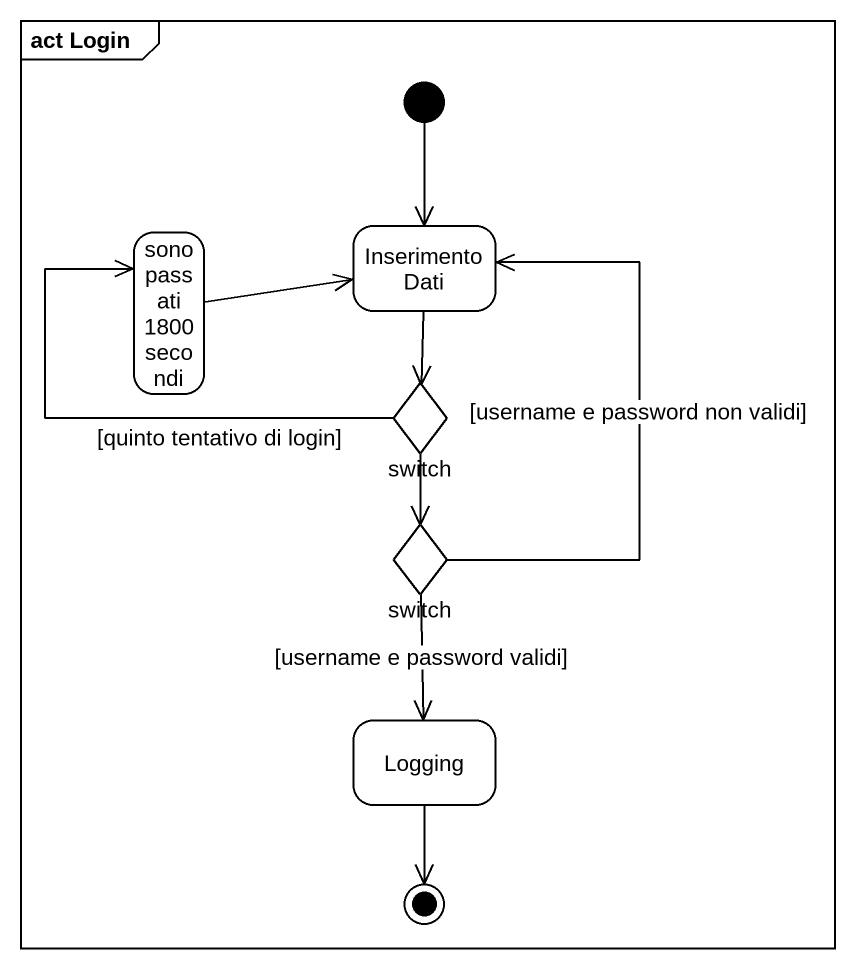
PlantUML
@startuml
mainframe act Login
hide empty description
state "sono passati 1800 secondi" as sono_passati_1800_secondi
state "Inserimento Dati" as Inserimento_Dati
state switch <<choice>>
state "switch" as switch_2 <<choice>>
state Logging
[*] --> Inserimento_Dati
sono_passati_1800_secondi -right-> Inserimento_Dati
Inserimento_Dati --> switch
switch -left-> sono_passati_1800_secondi : [quinto tentativo di login]
switch --> switch_2
switch_2 -up-> Inserimento_Dati : [username e password non validi]
switch_2 --> Logging : [username e password validi]
Logging --> [*]
@enduml
